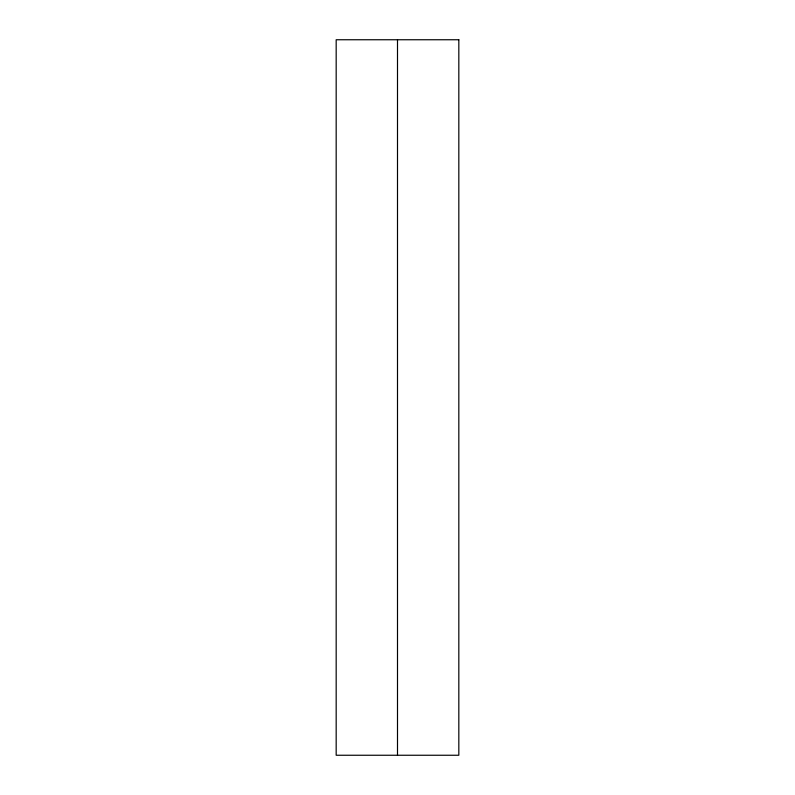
<?xml version="1.0" encoding="UTF-8"?>
<svg xmlns="http://www.w3.org/2000/svg" width="795" height="795" viewBox="0 0 795 795"><rect width="100%" height="100%" fill="white"/><g stroke="black" fill="none" stroke-linecap="round" stroke-linejoin="round"><path stroke-width="1.19" d="M397.5 39.75L397.5 755.25M458.824 39.75L336.176 39.75L336.176 755.25L458.824 755.25L458.824 39.75"/></g></svg>
